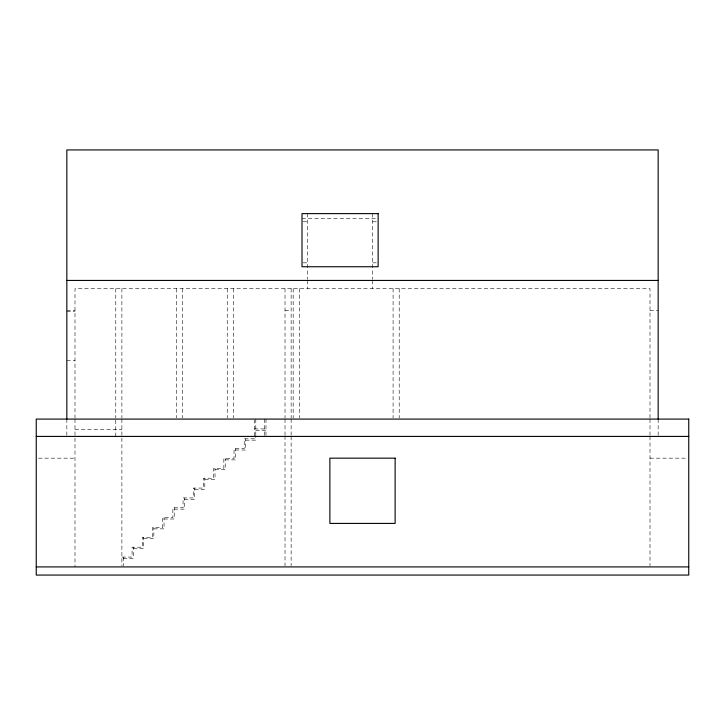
<?xml version="1.0" encoding="UTF-8"?>
<svg xmlns="http://www.w3.org/2000/svg" width="725" height="725" viewBox="0 0 725 725"><rect width="100%" height="100%" fill="white"/><g stroke="black" fill="none" stroke-linecap="round" stroke-linejoin="round"><path stroke-width="0.54" stroke-dasharray="3.62 2.72" d="M302.008 218.606L378.133 218.606M303.095 221.778L307.445 221.778M372.695 221.778L377.045 221.778M303.095 262.831L307.445 262.831M372.695 262.831L378.133 262.831M66.836 310.336L74.992 310.336M285.016 310.336L291.133 310.336M650.008 310.336L658.164 310.336M66.836 311.696L74.992 311.696M66.836 360.633L74.992 360.633M254.43 428.937L264.625 428.937M74.992 429.372L121.891 429.372M255.789 430.297L265.984 430.297M245.594 440.157L255.789 440.157L255.789 435.77M235.398 450.007L245.594 450.007L245.594 438.797M38.461 458.164L74.992 458.164M650.008 458.164L687.644 458.164M225.203 459.868L235.398 459.868L235.398 448.648M215.008 469.718L225.203 469.718L225.203 458.508M204.812 479.578L215.008 479.578L215.008 468.359M194.617 489.429L204.812 489.429L204.812 478.219M184.422 499.289L194.617 499.289L194.617 488.07M174.227 509.14L184.422 509.14L184.422 497.93M164.031 519L174.227 519L174.227 507.781M153.836 528.851L164.031 528.851L164.031 517.641M143.641 538.711L153.836 538.711L153.836 527.492M133.445 548.562L143.641 548.562L143.641 537.352M121.891 557.063L132.086 557.063L132.086 547.203L142.281 547.203L142.281 537.352L152.477 537.352L152.477 527.492L162.672 527.492L162.672 517.641L172.867 517.641L172.867 507.781L183.062 507.781L183.062 497.93L193.258 497.93L193.258 488.07L203.453 488.07L203.453 478.219L213.648 478.219L213.648 468.359L223.844 468.359L223.844 458.508L234.039 458.508L234.039 448.648L244.234 448.648L244.234 438.797L254.43 438.797L254.43 420.183M123.25 558.422L133.445 558.422L133.445 547.203M658.164 419.086L658.164 435.335M650.008 417.962L650.008 288.586L74.992 288.586L74.992 417.962M650.008 419.086L650.008 435.335M650.008 436.414L650.008 565.79M399.203 288.586L399.203 417.962M393.086 288.586L393.086 417.962M372.695 213.621L372.695 279.324M372.695 280.43L372.695 288.586M307.445 213.621L307.445 279.324M307.445 280.43L307.445 288.586M299.289 288.586L299.289 417.962M293.172 288.586L293.172 417.962M291.133 288.586L291.133 417.962M291.133 419.086L291.133 435.335M291.133 436.414L291.133 565.79M285.016 288.586L285.016 417.962M285.016 419.086L285.016 435.335M285.016 436.015L285.016 565.79M265.984 419.086L265.984 436.414M264.625 419.086L264.625 436.414M255.789 419.086L255.789 435.399M233.359 288.586L233.359 417.962M227.242 288.586L227.242 417.962M182.383 288.586L182.383 417.962M176.266 288.586L176.266 417.962M123.25 557.063L123.25 565.853M121.891 288.586L121.891 417.962M121.891 419.086L121.891 565.817M115.773 288.586L115.773 417.962M115.773 420.165L115.773 436.414M74.992 419.086L74.992 566.914M66.836 419.086L66.836 435.335"/><path stroke-width="1.09" d="M66.836 280.43L658.164 280.43M36.25 436.414L688.75 436.414M36.25 566.914L688.75 566.914M658.164 419.086L658.164 149.93L66.836 149.93L66.836 419.086M378.133 213.621L302.008 213.621L302.008 266.746L378.133 266.746L378.133 213.621M688.75 419.086L36.25 419.086L36.25 575.07L688.75 575.07L688.75 419.086M395.125 458.164L329.875 458.164L329.875 523.414L395.125 523.414L395.125 458.164"/></g></svg>
